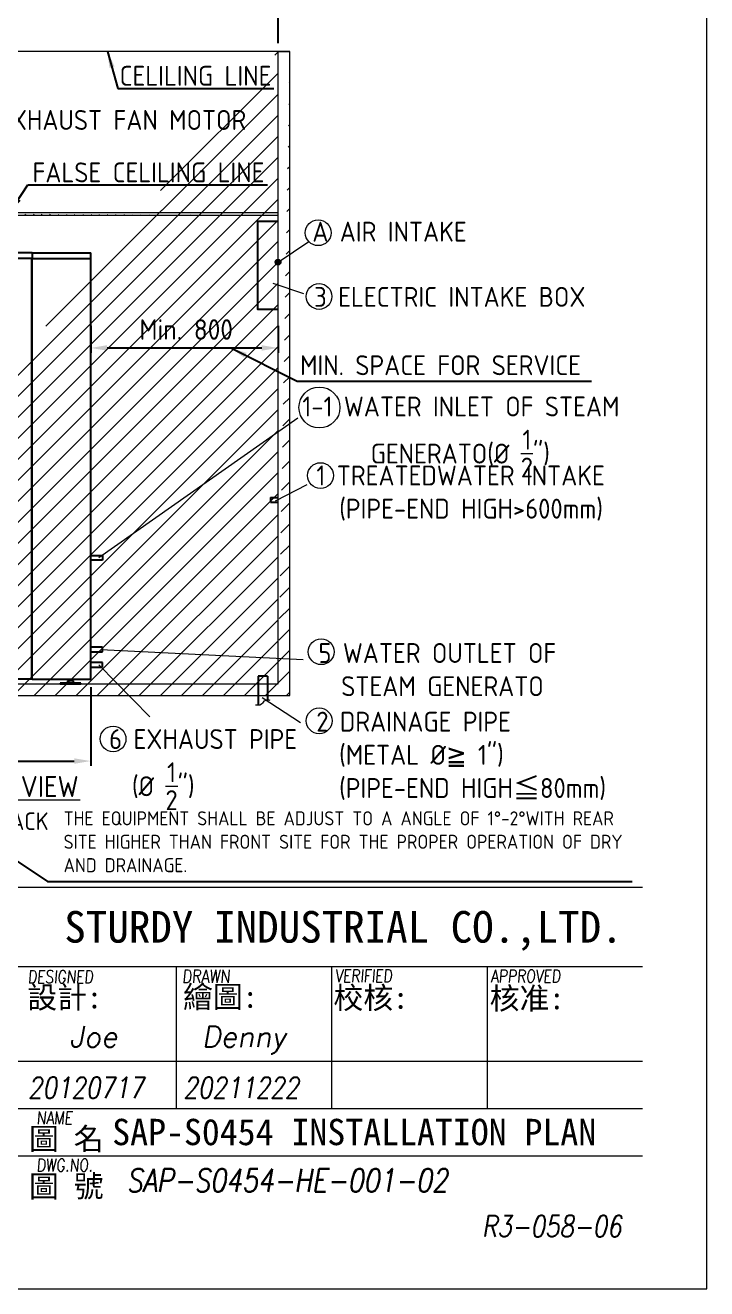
# Model space of a CAD drawing. Header units: millimetres. Extents: x -215875 to -182438, y -22804 to -2215.
# Drawn here: x -185347 to -182438, y -22804 to -17409 of the extents above; entities that cross this region are included whole.
import ezdxf

# ---------------------------------------------------------------- set-up
doc = ezdxf.new("R2010")
doc.units = ezdxf.units.MM
doc.header["$MEASUREMENT"] = 0
doc.linetypes.add('HIDDEN', pattern=[9.525, 6.35, -3.175])
doc.layers.get('0').update_dxf_attribs({"lineweight": 25})
for name, color, linetype, lineweight in [('D', 3, 'Continuous', 13), ('F', 7, 'Continuous', 15), ('H', 2, 'HIDDEN', 15), ('S', 4, 'Continuous', 15), ('T', 4, 'Continuous', 15)]:
    doc.layers.add(name, color=color, linetype=linetype, lineweight=lineweight)
doc.styles.get("Standard").update_dxf_attribs({"font": 'KAIU.TTF'})
doc.styles.add('STU25', font='isocp2.shx')
doc.styles.add('Text', font='romans.shx', dxfattribs={"width": 0.8, "oblique": 10})
doc.dimstyles.new('STU25', dxfattribs={"dimscale": 35, "dimtxt": 2.5, "dimasz": 2, "dimexe": 0.6, "dimexo": 1, "dimgap": 1, "dimtad": 1, "dimdsep": 46, "dimtxsty": 'STU25', "dimcen": 2, "dimazin": 2, "dimtfac": 1, "dimtmove": 0, "dimatfit": 3, "dimfxl": 0, "dimtolj": 1, "dimtzin": 0, "dimarcsym": 0})
doc.dimstyles.new('STU25$7', dxfattribs={"dimscale": 35, "dimtxt": 2.5, "dimasz": 2, "dimexe": 1.25, "dimexo": 0.625, "dimgap": 1, "dimtad": 0, "dimdec": 4, "dimdsep": 46, "dimtxsty": 'STU25', "dimcen": 2.5, "dimazin": 2, "dimtfac": 1, "dimtdec": 4, "dimtmove": 0, "dimatfit": 3, "dimfxl": 0, "dimtolj": 1, "dimtzin": 0, "dimarcsym": 0})

# ---------------------------------------------------------------- blocks, each defined once
blk = doc.blocks.new('*D5')
at = {"layer": 'D', "color": 0, "lineweight": -2}
for p, q in [((-185068.2, -18691.8), (-185068.2, -18807.5)), ((-184268.2, -18691.8), (-184268.2, -18807.5)), ((-184998.2, -18786.5), (-184338.2, -18786.5))]:
    blk.add_line(p, q, dxfattribs=at)
at = {"layer": 'D', "color": 0}
for points in [[(-184998.2, -18774.8), (-184998.2, -18798.1), (-185068.2, -18786.5)], [(-184338.2, -18798.1), (-184338.2, -18774.8), (-184268.2, -18786.5)]]:
    blk.add_solid(points, dxfattribs=at)
at = {"layer": 'Defpoints', "color": 0}
for p in [(-185068.2, -18656.8), (-184268.2, -18656.8), (-184268.2, -18786.5)]:
    blk.add_point(p, dxfattribs=at)
at = {"layer": 'D', "color": 0, "insert": (-184660.3, -18707.7), "char_height": 87.5, "attachment_point": 5, "style": 'STU25'}
blk.add_mtext('\\A1;{\\Fisocp2.shx;Min. 800}', dxfattribs=at)
blk = doc.blocks.new('*D8')
at = {"layer": 'D', "color": 0, "lineweight": -2}
for p, q in [((-186549.2, -20235.3), (-186549.2, -20571.6)), ((-185068.2, -20235.3), (-185068.2, -20571.6)), ((-186479.2, -20550.6), (-185138.2, -20550.6))]:
    blk.add_line(p, q, dxfattribs=at)
at = {"layer": 'D', "color": 0}
for points in [[(-186479.2, -20539), (-186479.2, -20562.3), (-186549.2, -20550.6)], [(-185138.2, -20562.3), (-185138.2, -20539), (-185068.2, -20550.6)]]:
    blk.add_solid(points, dxfattribs=at)
at = {"layer": 'Defpoints', "color": 0}
for p in [(-186549.2, -20200.3), (-185068.2, -20200.3), (-185068.2, -20550.6)]:
    blk.add_point(p, dxfattribs=at)
at = {"layer": 'D', "color": 0, "insert": (-185808.7, -20471.9), "char_height": 87.5, "attachment_point": 5, "style": 'STU25'}
blk.add_mtext('\\A1;1481', dxfattribs=at)
blk = doc.blocks.new('*D20')
at = {"layer": 'D', "color": 0, "lineweight": -2}
for p, q in [((-186499.2, -17485.3), (-186499.2, -17242.6)), ((-186429.2, -17263.6), (-184338.2, -17263.6)), ((-184268.2, -17485.3), (-184268.2, -17242.6))]:
    blk.add_line(p, q, dxfattribs=at)
at = {"layer": 'D', "color": 0}
for points in [[(-186429.2, -17251.9), (-186429.2, -17275.3), (-186499.2, -17263.6)], [(-184338.2, -17275.3), (-184338.2, -17251.9), (-184268.2, -17263.6)]]:
    blk.add_solid(points, dxfattribs=at)
at = {"layer": 'Defpoints', "color": 0}
for p in [(-184268.2, -17263.6), (-186499.2, -17520.3), (-184268.2, -17520.3)]:
    blk.add_point(p, dxfattribs=at)
at = {"layer": 'D', "color": 0, "insert": (-185965.6, -17132.3), "char_height": 87.5, "attachment_point": 1, "style": 'STU25'}
blk.add_mtext('\\A1;{\\Fisocp2.shx;2231(STERILIZE SPACE)}', dxfattribs=at)
blk = doc.blocks.new('新駿LOGO')
at = {"insert": (-455.51, -439.78), "char_height": 3, "attachment_point": 1, "style": 'STU25'}
blk.add_mtext('{\\f標楷體|b0|i0|c136|p65;STURDY\\H0.9667x; \\H1.034x;INDUSTRIAL CO.,LTD.}', dxfattribs=at)
blk = doc.blocks.new('H421')
at = {"layer": 'F', "color": 7}
for p, q in [((155.91, 38.09), (286.91, 38.09)), ((211.36, 38.09), (286.91, 38.09)), ((155.91, 30.59), (286.91, 30.59)), ((242.66, 30.59), (242.66, 17.09)), ((257.41, 30.59), (257.41, 17.09)), ((272.16, 30.59), (272.16, 17.09)), ((155.91, 21.59), (286.91, 21.59)), ((214.91, 21.59), (286.91, 21.59)), ((227.91, 21.59), (286.91, 21.59)), ((155.91, 17.09), (286.91, 17.09)), ((286.91, 12.59), (155.91, 12.59))]:
    blk.add_line(p, q, dxfattribs=at)
blk.add_blockref('新駿LOGO', (687.56, 475.62))
at = {"layer": 'F', "color": 1, "lineweight": 15, "style": 'Text', "oblique": 5, "width": 0.8}
for s, height, p in [('DESIGNED', 1.2, (228.57, 29.01)), ('DRAWN', 1.245, (243.23, 29.03)), ('VERIFIED', 1.2, (257.72, 29.09)), ('APPROVED', 1.2, (272.5, 29.06)), ('NAME', 1.2, (229.41, 15.63)), ('DWG.NO.', 1.2, (229.41, 11.13))]:
    blk.add_text(s, height=height, dxfattribs=at).set_placement(p)
at = {"layer": 'F', "lineweight": -3}
for s, p in [('設計:', (228.54, 26.61)), ('繪圖:', (243.32, 26.66)), ('校核:', (257.59, 26.57)), ('核准:', (272.41, 26.52)), ('圖 名', (228.7, 13.19)), ('圖 號', (228.7, 8.69))]:
    blk.add_text(s, height=2.076, dxfattribs=at).set_placement(p)

msp = doc.modelspace()

# ---------------------------------------------------------------- hatches: boundary and pattern name
msp.add_hatch(color=256).paths.add_polyline_path([(-184257.443, -18420.271, 1), (-184278.965, -18420.271, 1)])
at = {"layer": 'H', "ltscale": 5}
h = msp.add_hatch(dxfattribs=at)
h.set_pattern_fill('ANSI31', color=256, scale=20, style=0)
h.set_pattern_definition([(45, (44664.165, -703.98), (-44.90128, 44.90128), [])])
h.paths.add_polyline_path([(-184268.204, -17520.271), (-184218.204, -17520.271)], flags=17)
h.paths.add_polyline_path([(-184268.204, -17520.271), (-184218.204, -17520.271)], flags=17)
h.paths.add_polyline_path([(-184268.204, -17520.271), (-184218.204, -17520.271)], flags=0)
h.paths.add_polyline_path([(-184268.204, -17520.271), (-184218.204, -17520.271)], flags=0)
h.paths.add_polyline_path([(-184268.204, -17520.271), (-184218.204, -17520.271)], flags=0)
h.paths.add_polyline_path([(-184268.204, -17520.271), (-184218.204, -17520.271)], flags=0)
h.paths.add_polyline_path([(-184268.204, -17520.271), (-184218.204, -17520.271)], flags=0)
h.paths.add_polyline_path([(-184268.204, -17520.271), (-184218.204, -17520.271)], flags=0)
h.paths.add_polyline_path([(-184268.204, -17520.271), (-184218.204, -17520.271)], flags=0)
h.paths.add_polyline_path([(-184268.204, -17520.271), (-184218.204, -17520.271)], flags=0)
h.paths.add_polyline_path([(-184268.204, -17520.271), (-184218.204, -17520.271)], flags=0)
h.paths.add_polyline_path([(-184268.204, -17520.271), (-184218.204, -17520.271)], flags=0)
h.paths.add_polyline_path([(-184268.204, -17520.271), (-184218.204, -17520.271)], flags=0)
h.paths.add_polyline_path([(-184268.204, -17520.271), (-184218.204, -17520.271)], flags=0)
h.paths.add_polyline_path([(-184268.204, -17520.271), (-184218.204, -17520.271)], flags=0)
h.paths.add_polyline_path([(-184268.204, -17520.271), (-184218.204, -17520.271)], flags=0)
h.paths.add_polyline_path([(-184268.204, -17520.271), (-184218.204, -17520.271)], flags=0)
edge = h.paths.add_edge_path()
edge.add_line((-184218.204, -20270.271), (-184218.204, -17520.271))
edge.add_line((-184268.204, -20220.271), (-184268.204, -17520.271))
edge.add_line((-186549.204, -20270.271), (-184218.204, -20270.271))
edge.add_line((-186549.204, -20220.271), (-184268.204, -20220.271))
edge.add_line((-186549.204, -20220.271), (-186549.204, -20270.271))
at = {"layer": 'H'}
h = msp.add_hatch(dxfattribs=at)
h.set_pattern_fill('ANSI31', color=256, scale=200, style=0)
h.set_pattern_definition([(45, (14403.74, 125.25), (-17.6776695, 17.6776695), [])])
h.paths.add_polyline_path([(-184268.204, -18220.887), (-184268.204, -18210.271)])
h.paths.add_polyline_path([(-184268.204, -18220.887), (-184268.204, -18210.271)], flags=16)
h.paths.add_polyline_path([(-184268.204, -18220.887), (-184268.204, -18210.271)], flags=0)
edge = h.paths.add_edge_path()
edge.add_line((-184268.204, -18210.271), (-186499.204, -18210.271))
edge.add_line((-184268.204, -18220.271), (-186499.204, -18220.271))
edge.add_line((-186499.204, -18220.271), (-186499.204, -18210.271))

# ---------------------------------------------------------------- linework, layer by layer
for p, q in [((-185318.204, -18380.271), (-185843.704, -18380.271)), ((-185318.204, -18380.271), (-185068.204, -18380.271)), ((-185318.204, -18380.271), (-185318.204, -18405.271)), ((-185068.204, -18405.271), (-185068.204, -18380.271)), ((-185319.204, -18405.271), (-185843.204, -18405.271)), ((-185319.204, -20200.271), (-185319.204, -18405.271)), ((-185318.204, -18405.271), (-185068.204, -18405.271)), ((-185318.204, -20200.271), (-185318.204, -18405.271)), ((-185068.204, -20200.271), (-185068.204, -18405.271)), ((-185068.204, -19693.385), (-185068.204, -19673.385)), ((-185068.204, -19673.385), (-185018.204, -19673.385)), ((-185018.204, -19673.385), (-185018.204, -19693.385)), ((-185018.204, -19693.385), (-185068.204, -19693.385)), ((-185018.204, -20064.385), (-185068.204, -20064.385)), ((-185018.204, -20084.385), (-185018.204, -20064.385)), ((-185068.204, -20084.385), (-185018.204, -20084.385)), ((-185018.204, -20130.271), (-185068.204, -20130.271)), ((-185068.204, -20150.271), (-185018.204, -20150.271)), ((-185018.204, -20150.271), (-185018.204, -20130.271)), ((-185319.204, -20200.271), (-185843.204, -20200.271)), ((-185318.204, -20200.271), (-185068.204, -20200.271)), ((-185140.925, -20207.271), (-185167.483, -20207.271)), ((-185160.204, -20207.271), (-185160.204, -20200.271)), ((-185148.204, -20207.271), (-185148.204, -20200.271))]:
    msp.add_line(p, q)
at = {"linetype": 'Continuous'}
for p, q in [((-184300.579, -19425.739), (-184268.204, -19425.739)), ((-184300.579, -19425.739), (-184300.579, -19445.739)), ((-184300.579, -19445.739), (-184268.204, -19445.739)), ((-185198.704, -20217.271), (-185198.704, -20220.271)), ((-185109.704, -20217.271), (-185198.704, -20217.271)), ((-185198.704, -20220.271), (-185109.704, -20220.271)), ((-185167.483, -20207.271), (-185167.483, -20217.271)), ((-185140.925, -20217.271), (-185140.925, -20207.271)), ((-185109.704, -20220.271), (-185109.704, -20217.271)), ((-184313.204, -20187.896), (-184353.204, -20187.896)), ((-184353.204, -20187.896), (-184353.204, -20311.153)), ((-184313.204, -20187.896), (-184313.204, -20289.32))]:
    msp.add_line(p, q, dxfattribs=at)
msp.add_lwpolyline([(-184268.204, -18246.402), (-184355.79, -18246.402), (-184355.79, -18620.271), (-184268.204, -18620.271)], dxfattribs=at)
msp.add_circle((-184268.204, -18420.271), 10.761)
at = {"layer": 'D'}
for p, q in [((-184268.204, -18420.271), (-184136.867, -18331.938)), ((-184290.637, -18510.59), (-184158.923, -18553.911)), ((-185034.064, -19681.801), (-184183.565, -19084.855)), ((-184278.94, -19439.413), (-184143.724, -19370.24)), ((-185024.258, -20074.874), (-184160.736, -20116.797)), ((-185032.72, -20139.888), (-184816.097, -20361.402)), ((-184336.734, -20279.101), (-184172.008, -20385.436)), ((-185725.946, -20716.588), (-185113.245, -20716.588))]:
    msp.add_line(p, q, dxfattribs=at)
for centre, radius in [((-184097.034, -18294.597), 55), ((-184093.342, -18566.652), 55), ((-184091.506, -19040.843), 87.5), ((-184087.171, -19331.439), 55), ((-184084.197, -20083.758), 55), ((-184092.794, -20378.93), 55), ((-184972.439, -20456.248), 55)]:
    msp.add_circle(centre, radius, dxfattribs=at)
msp.add_spline([(-184363.867, -20310.013), (-184345.539, -20310.013), (-184319.133, -20290.144), (-184303.911, -20290.144)], degree=3, dxfattribs=at)
at = {"layer": 'F', "color": 6}
msp.add_lwpolyline([(-195623.162, -13533.77), (-195623.162, -22803.77), (-182438.162, -22803.77), (-182438.162, -13533.77)], close=True, dxfattribs=at)
msp.add_lwpolyline([(-195623.162, -13533.77), (-195623.162, -22803.77), (-182438.162, -22803.77), (-182438.162, -13533.77)], close=True, dxfattribs=at)
at = {"layer": 'S', "linetype": 'Continuous'}
for p, q in [((-184268.204, -17520.271), (-186499.204, -17520.271)), ((-184268.204, -20220.271), (-184268.204, -17520.271)), ((-184218.204, -17520.271), (-184268.204, -17520.271)), ((-184218.204, -20270.271), (-184218.204, -17520.271)), ((-184268.204, -18210.271), (-186499.204, -18210.271)), ((-184268.204, -18220.271), (-186499.204, -18220.271)), ((-186549.204, -20220.271), (-184268.204, -20220.271)), ((-186549.204, -20270.271), (-184218.204, -20270.271))]:
    msp.add_line(p, q, dxfattribs=at)
at = {"layer": 'S'}
msp.add_line((-184268.204, -17520.271), (-184218.204, -17520.271), dxfattribs=at)

# ---------------------------------------------------------------- block references
at = {"xscale": 45, "yscale": 45, "zscale": 45}
msp.add_blockref('H421', (-195623.162, -22803.77), dxfattribs=at)

# ---------------------------------------------------------------- texts
at = {"layer": 'D', "color": 4}
msp.add_text('SAP-S0454 INSTALLATION PLAN', height=112.5, dxfattribs=at).set_placement((-184976.246, -22190.736))
at = {"layer": 'D', "color": 11, "attachment_point": 1}
for s, insert, char_height in [('{\\Fisocp.shx;\\C3;CELILING LINE}', (-184944.563, -17581.969), 85), ('{\\Fisocp2.shx;\\C3;FALSE CELILING LINE}', (-185316.475, -17994.412), 85), ('{\\Fisocp2.shx;\\C3;A AIR INTAKE}', (-184121.98, -18247.428), 85), ('{\\Fisocp2.shx;\\C3;MIN. SPACE FOR SERVICE}', (-184174.267, -18817.859), 85), ('{\\Fisocp2.shx;\\C3;5 WATER OUTLET OF \\P  STEAM GENERATO}', (-184095.773, -20046.746), 85), ('{\\Fisocp2.shx;\\C3;2 DRAINAGE PIPE \\P  (METAL %%C\\f新細明體|b0|i0|c136|p18;≧\\Fisocp2.shx; 1")\\P  (PIPE-END HIGH\\f標楷體|b0|i0|c136|p65;≦\\Fisocp2.shx;80mm)}', (-184104.912, -20339.85), 85), ('{\\Fisocp2.shx;RIGHT VIEW}', (-185713.266, -20614.273), 90), ('{\\Fisocp2.shx;\\C3;THE EQUIPMENT SHALL BE ADJUST TO A ANGLE OF 1%%d-2%%dWITH REAR \\PSITE HIGHER THAN FRONT SITE FOR THE PROPER OPERATION OF DRY \\PAND DRAINAGE.}', (-185183.784, -20765.172), 60)]:
    msp.add_mtext(s, dxfattribs=dict(at, insert=insert, char_height=char_height))
at = {"layer": 'D', "color": 11, "char_height": 85, "attachment_point": 1, "style": 'STU25'}
for s, insert in [('{\\C3;4-1 EXHAUST FAN MOTOR}', (-185660.28, -17770.544)), ('{\\C3;3 ELECTRIC INTAKE BOX}', (-184114.051, -18525.909)), ('\\A1;{\\C3;1-1 WATER INLET OF STEAM \\P      GENERATO(%%c \\S1/2;")}', (-184164.359, -18993.999)), ('{\\C3;1 TREATEDWATER INTAKE\\P  (PIPE-END HIGH>600mm)}', (-184104.411, -19288.683)), ('\\A1;{\\C3;6 EXHAUST PIPE\\P  (%%c \\S1/2;")}', (-184989.335, -20414.307))]:
    msp.add_mtext(s, dxfattribs=dict(at, insert=insert))
at = {"layer": 'D', "linetype": 'Continuous', "insert": (-185469.581, -20769.84), "char_height": 75, "width": 218.181, "attachment_point": 1}
msp.add_mtext('{\\Fisocp2.shx;BACK}', dxfattribs=at)
at = {"layer": 'T', "lineweight": 20, "style": 'Text', "oblique": 10}
for s, p in [('Joe', (-185158.67, -21772.607)), ('Denny', (-184593.615, -21772.607))]:
    msp.add_text(s, height=90, dxfattribs=at).set_placement(p)
at = {"layer": 'T', "lineweight": 20, "style": 'Text', "oblique": 10, "width": 0.8}
for s, height, p in [('20120717', 90, (-185335.989, -21990.52)), ('20211222', 90, (-184672.239, -21990.52)), ('SAP-S0454-HE-001-02', 99, (-184914.903, -22390.706))]:
    msp.add_text(s, height=height, dxfattribs=at).set_placement(p)
at = {"layer": 'T', "linetype": 'Continuous', "lineweight": 20, "insert": (-183397.331, -22491.747), "char_height": 90, "attachment_point": 1, "style": 'Text'}
msp.add_mtext('{R3-058-06}', dxfattribs=at)

# ---------------------------------------------------------------- dimensions: what is measured, and where the dimension line sits
at = {"layer": 'D'}
dim = msp.add_linear_dim(base=(-184268.204, -17263.592), p1=(-186499.204, -17520.271), p2=(-184268.204, -17520.271), text='{\\Fisocp2.shx;<>(STERILIZE SPACE)}', dimstyle='STU25', dxfattribs=at)
dim.commit()
dim.dimension.update_dxf_attribs({"geometry": '*D20', "text_midpoint": (-185383.704, -17180.467)})
dim = msp.add_linear_dim(base=(-184268.204, -18786.468), p1=(-185068.204, -18656.806), p2=(-184268.204, -18656.806), text='{\\Fisocp2.shx;Min. <>}', dimstyle='STU25', dxfattribs=at)
dim.commit()
dim.dimension.update_dxf_attribs({"geometry": '*D5', "text_midpoint": (-184660.337, -18786.468), "dimtype": 160})
dim = msp.add_linear_dim(base=(-185068.204, -20550.644), p1=(-186549.204, -20200.271), p2=(-185068.204, -20200.271), dimstyle='STU25', dxfattribs=at)
dim.commit()
dim.dimension.update_dxf_attribs({"geometry": '*D8', "text_midpoint": (-185808.704, -20550.644), "dimtype": 160})

# ---------------------------------------------------------------- leaders
for points in [[(-184996.082, -17520.271), (-184951.945, -17679.283), (-184285.914, -17679.283)], [(-185414.622, -18210.271), (-185336.945, -18089.414), (-184312.785, -18089.414)], [(-184470.503, -18786.468), (-184187.141, -18927.75), (-182929.936, -18927.75)], [(-185617.944, -20820.301), (-185252.915, -21065.251), (-182756.059, -21065.251)]]:
    msp.add_leader(points, dimstyle='STU25$7', override={"dimgap": 1, "dimtad": 0}, dxfattribs=at)

doc.saveas('drawing.dxf')
